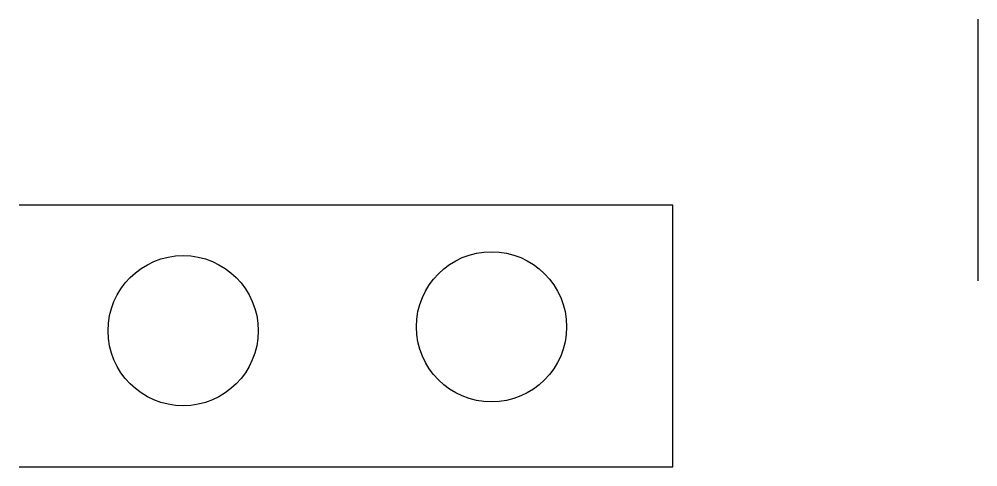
# Model space of a CAD drawing. Header units: inches. Extents: x 2.49 to 9.83, y 2.5 to 5.92.
import ezdxf

# ---------------------------------------------------------------- set-up
doc = ezdxf.new("R2010")
doc.units = ezdxf.units.IN
doc.header["$MEASUREMENT"] = 0
doc.linetypes.add('PHANTOM2', pattern=[1.25, 0.625, -0.125, 0.125, -0.125, 0.125, -0.125])
doc.layers.get('0').update_dxf_attribs({"color": 132, "linetype": 'PHANTOM2'})

msp = doc.modelspace()

# ---------------------------------------------------------------- linework, layer by layer
at = {"color": 0, "linetype": 'ByBlock'}
for p, q in [((9.8261, 5.9218, 1), (9.8261, 3.9218, 1)), ((7.4924, 4.4993, 1), (2.4924, 4.4993, 1)), ((7.4924, 2.4993, 1), (7.4924, 4.4993, 1)), ((2.4924, 2.4993, 1), (7.4924, 2.4993, 1))]:
    msp.add_line(p, q, dxfattribs=at)
for centre in [(3.7467, 3.5399, 1), (6.1058, 3.5698, 2.9776)]:
    msp.add_circle(centre, 0.5742, dxfattribs=at)

doc.saveas('drawing.dxf')
